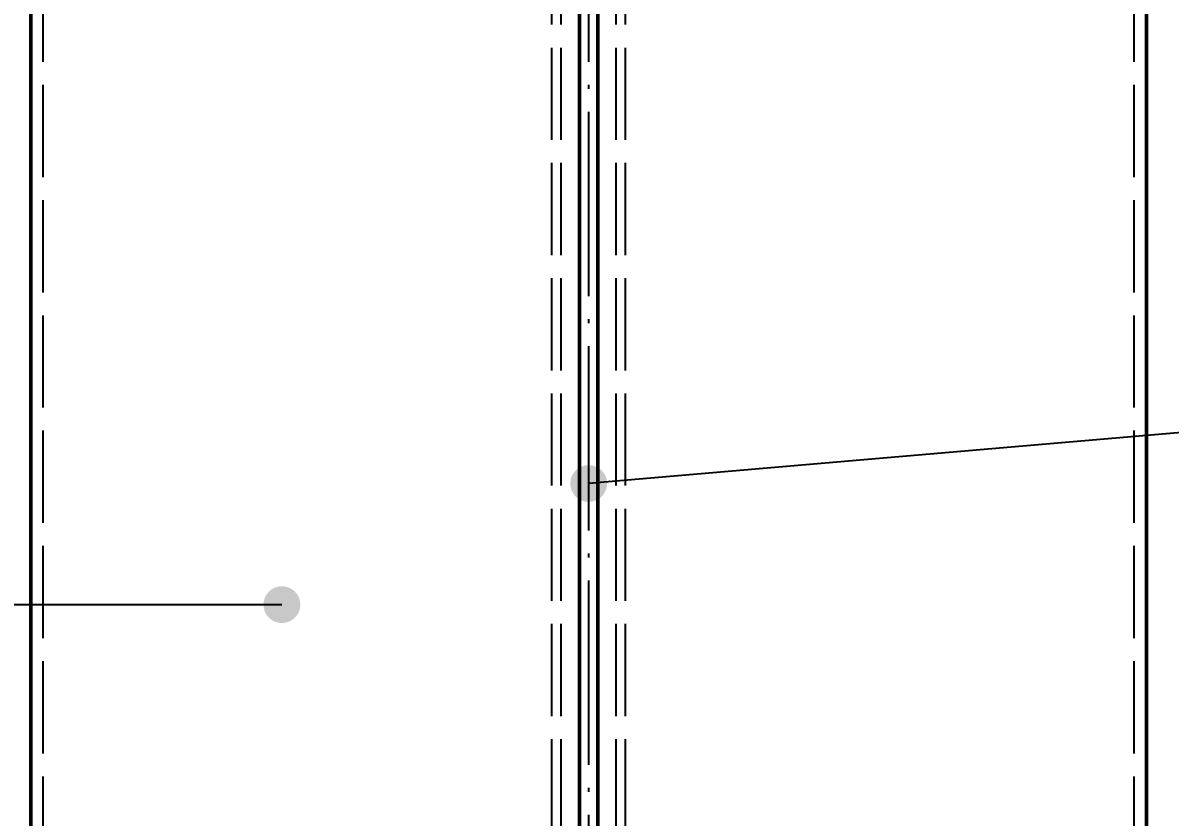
# Model space of a CAD drawing. Header units: millimetres. Extents: x 0 to 420, y 0 to 297.
# Drawn here: x 68.94 to 106.27, y 182.68 to 208.52 of the extents above; entities that cross this region are included whole.
import ezdxf

# ---------------------------------------------------------------- set-up
doc = ezdxf.new("R2010")
doc.units = ezdxf.units.MM
doc.linetypes.add('ISO02-TRAZOS', pattern=[3.75, 3, -0.75])
doc.linetypes.add('ISO04-TRAZO-PUNTO', pattern=[7.625, 6, -0.75, 0.125, -0.75])
for name, color, linetype, lineweight in [('01-VISIBLE', 7, 'CONTINUOUS', 50), ('02-OCULTA', 4, 'ISO02-TRAZOS', 25), ('03-EJE', 1, 'ISO04-TRAZO-PUNTO', 25), ('04-COTA', 3, 'CONTINUOUS', 25), ('08-FINA', 5, 'CONTINUOUS', 25)]:
    doc.layers.add(name, color=color, linetype=linetype, lineweight=lineweight)
doc.styles.add('ISO3098', font='isocpeur.ttf')
doc.dimstyles.new('FLAMA-ISO', dxfattribs={"dimtxt": 3.5, "dimasz": 3, "dimexe": 2, "dimexo": 1, "dimgap": 1, "dimtad": 1, "dimdec": 1, "dimtxsty": 'ISO3098', "dimcen": 2.5, "dimclrd": 3, "dimclre": 3, "dimclrt": 3, "dimazin": 3, "dimtfac": 1, "dimtmove": 0, "dimatfit": 3, "dimlwd": 25, "dimlwe": 25})

msp = doc.modelspace()

# ---------------------------------------------------------------- hatches: boundary and pattern name
at = {"layer": '08-FINA'}
h = msp.add_hatch(color=7, dxfattribs=at)
h.dxf.hatch_style = 1
edge = h.paths.add_edge_path()
edge.add_arc((87.35, 193.53), 0.6, 0, 360)
h = msp.add_hatch(color=7, dxfattribs=at)
h.dxf.hatch_style = 1
edge = h.paths.add_edge_path()
edge.add_arc((77.367, 189.589), 0.6, 0, 360)

# ---------------------------------------------------------------- linework, layer by layer
at = {"layer": '01-VISIBLE'}
for p, q in [((105.5, 167.68), (105.5, 233.435)), ((69.2, 167.68), (69.2, 233.185)), ((87.05, 167.68), (87.05, 233.235)), ((87.65, 167.68), (87.65, 233.235))]:
    msp.add_line(p, q, dxfattribs=at)
at = {"layer": '02-OCULTA'}
for p, q in [((86.15, 140.96), (86.15, 246.1)), ((86.45, 140.96), (86.45, 246.1)), ((88.25, 140.96), (88.25, 246.1)), ((88.55, 140.96), (88.55, 246.1)), ((69.6, 136), (69.6, 233.435)), ((105.1, 136), (105.1, 233.435)), ((87.05, 139.948), (87.05, 233.115)), ((87.65, 139.948), (87.65, 233.115))]:
    msp.add_line(p, q, dxfattribs=at)
at = {"layer": '03-EJE'}
msp.add_line((87.35, 131), (87.35, 253.5), dxfattribs=at)
at = {"layer": '08-FINA'}
for p, q in [((126.013, 196.857), (87.35, 193.53)), ((35, 189.589), (77.367, 189.589))]:
    msp.add_line(p, q, dxfattribs=at)

# ---------------------------------------------------------------- dimensions: what is measured, and where the dimension line sits
at = {"layer": '04-COTA'}
msp.add_linear_dim(base=(53, 136), p1=(69.2, 136), p2=(84.35, 248.5), angle=90, dimstyle='FLAMA-ISO', override={"dimlfac": 5}, dxfattribs=at).render()

doc.saveas('drawing.dxf')
